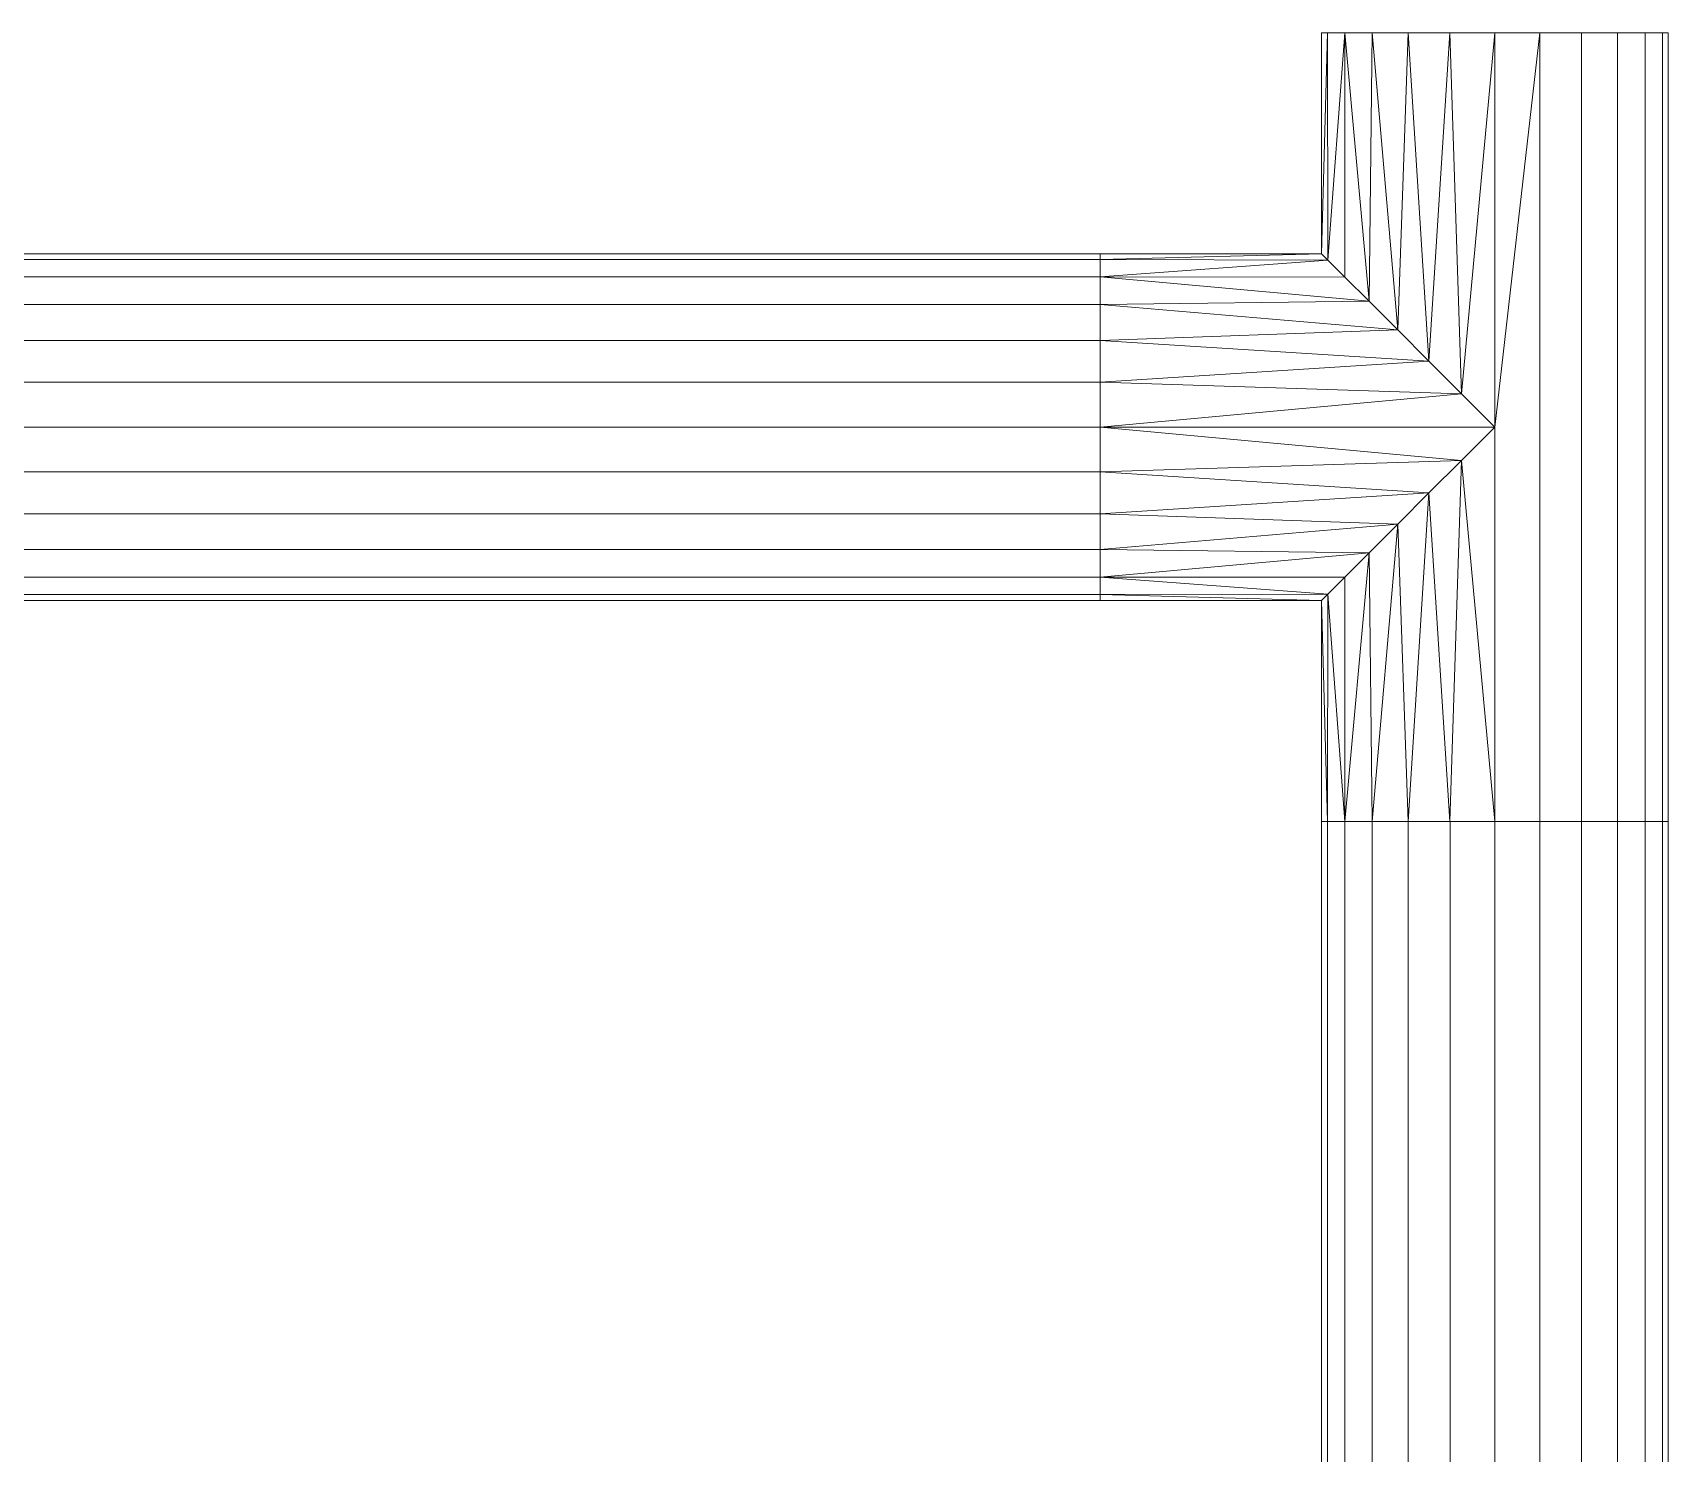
# Model space of a CAD drawing. Header units: inches. Extents: x -3325 to -59, y 5 to 733.
# Drawn here: x -1619.17 to -1612.97, y 140.47 to 145.86 of the extents above; entities that cross this region are included whole.
import ezdxf

# ---------------------------------------------------------------- set-up
doc = ezdxf.new("R2010")
doc.units = ezdxf.units.IN
doc.header["$MEASUREMENT"] = 0
doc.layers.add('P-PIPE', color=10, linetype='Continuous', lineweight=9)

# ---------------------------------------------------------------- blocks, each defined once
blk = doc.blocks.new('Tee - Welded - Generic - Standard-1086689-06 - Fifth Level')
at = {"layer": 'P-PIPE'}
mesh = blk.add_polyface(dxfattribs=at)
corners = [(-1.4961, -0.6575), (-1.4961, -0.6351, 0.1702), (-1.4961, -0.5694, 0.3287), (-1.4961, -0.4649, 0.4649), (-1.4961, -0.3287, 0.5694), (-1.4961, -0.1702, 0.6351), (-1.4961, 0, 0.6575), (-1.4961, 0.1702, 0.6351), (-1.4961, 0.3287, 0.5694), (-1.4961, 0.4649, 0.4649), (-1.4961, 0.5694, 0.3287), (-1.4961, 0.6351, 0.1702), (-1.4961, 0.6575), (-1.4961, 0.6351, -0.1702), (-1.4961, 0.5694, -0.3287), (-1.4961, 0.4649, -0.4649), (-1.4961, 0.3287, -0.5694), (-1.4961, 0.1702, -0.6351), (-1.4961, 0, -0.6575), (-1.4961, -0.1702, -0.6351), (-1.4961, -0.3287, -0.5694), (-1.4961, -0.4649, -0.4649), (-1.4961, -0.5694, -0.3287), (-1.4961, -0.6351, -0.1702)]
mesh.append_faces([[corners[k] for k in face] for face in [(20, 17, 18, 19)]], dxfattribs={"vtx0": -1})
mesh.append_faces([[corners[k] for k in face] for face in [(23, 17, 20), (11, 23, 8, 10)]], dxfattribs={"vtx0": -1, "vtx1": -1, "vtx2": -1})
mesh.append_faces([[corners[k] for k in face] for face in [(17, 23, 11, 14)]], dxfattribs={"vtx0": -1, "vtx1": -1, "vtx2": -1, "vtx3": -1})
mesh.append_faces([[corners[k] for k in face] for face in [(16, 17, 14, 15), (9, 10, 8)]], dxfattribs={"vtx1": -1})
mesh.append_faces([[corners[k] for k in face] for face in [(7, 8, 3, 6)]], dxfattribs={"vtx1": -1, "vtx2": -1})
mesh.append_faces([[corners[k] for k in face] for face in [(23, 0, 3, 8)]], dxfattribs={"vtx1": -1, "vtx2": -1, "vtx3": -1})
mesh.append_faces([[corners[k] for k in face] for face in [(12, 13, 14, 11)]], dxfattribs={"vtx2": -1})
mesh.append_faces([[corners[k] for k in face] for face in [(20, 21, 22, 23), (0, 1, 2, 3), (3, 4, 5, 6)]], dxfattribs={"vtx3": -1})
mesh = blk.add_polyface(dxfattribs=at)
corners = [(-1.4961, 0.6575), (-1.4961, 0.6351, 0.1702), (-1.4961, 0.5694, 0.3287), (-1.4961, 0.4649, 0.4649), (-1.4961, 0.3287, 0.5694), (-1.4961, 0.1702, 0.6351), (-1.4961, 0, 0.6575), (-1.4961, -0.1702, 0.6351), (-1.4961, -0.3287, 0.5694), (-1.4961, -0.4649, 0.4649), (-1.4961, -0.5694, 0.3287), (-1.4961, -0.6351, 0.1702), (-1.4961, -0.6575), (-0.6575, -0.6575), (-0.6336, -0.6336, 0.1755), (-0.5691, -0.5691, 0.3293), (-0.4771, -0.4771, 0.4524), (-0.3685, -0.3685, 0.5445), (-0.2501, -0.2501, 0.608), (-0.1263, -0.1263, 0.6452), (0, 0, 0.6575), (0.1263, -0.1263, 0.6452), (0.2501, -0.2501, 0.608), (0.3685, -0.3685, 0.5445), (0.4771, -0.4771, 0.4524), (0.5691, -0.5691, 0.3293), (0.6336, -0.6336, 0.1755), (0.6575, -0.6575), (1.4961, -0.6575), (1.4961, -0.6351, 0.1702), (1.4961, -0.5694, 0.3287), (1.4961, -0.4649, 0.4649), (1.4961, -0.3287, 0.5694), (1.4961, -0.1702, 0.6351), (1.4961, 0, 0.6575), (1.4961, 0.1702, 0.6351), (1.4961, 0.3287, 0.5694), (1.4961, 0.4649, 0.4649), (1.4961, 0.5694, 0.3287), (1.4961, 0.6351, 0.1702), (1.4961, 0.6575)]
mesh.append_faces([[corners[k] for k in face] for face in [(13, 11, 12)]], dxfattribs={"vtx0": -1})
mesh.append_faces([[corners[k] for k in face] for face in [(27, 29, 26), (25, 30, 24), (11, 14, 10), (9, 17, 8), (16, 10, 15), (23, 32, 22), (21, 34, 20), (22, 33, 21), (33, 22, 32), (19, 7, 18), (7, 19, 6)]], dxfattribs={"vtx0": -1, "vtx1": -1})
mesh.append_faces([[corners[k] for k in face] for face in [(30, 25, 26), (24, 30, 31), (8, 17, 18), (21, 33, 34), (18, 7, 8), (20, 5, 6)]], dxfattribs={"vtx0": -1, "vtx2": -1})
mesh.append_faces([[corners[k] for k in face] for face in [(20, 34, 35, 5)]], dxfattribs={"vtx0": -1, "vtx2": -1, "vtx3": -1})
mesh.append_faces([[corners[k] for k in face] for face in [(28, 29, 27)]], dxfattribs={"vtx1": -1})
mesh.append_faces([[corners[k] for k in face] for face in [(29, 30, 26), (31, 32, 23), (23, 24, 31), (13, 14, 11), (14, 15, 10), (16, 17, 9), (9, 10, 16), (19, 20, 6)]], dxfattribs={"vtx1": -1, "vtx2": -1})
mesh.append_faces([[corners[k] for k in face] for face in [(38, 39, 1, 2), (36, 37, 3, 4), (37, 38, 2, 3), (35, 36, 4, 5)]], dxfattribs={"vtx1": -1, "vtx3": -1})
mesh.append_faces([[corners[k] for k in face] for face in [(39, 40, 0, 1)]], dxfattribs={"vtx3": -1})
mesh = blk.add_polyface(dxfattribs=at)
corners = [(-1.4961, -0.6575), (-1.4961, -0.6351, -0.1702), (-1.4961, -0.5694, -0.3287), (-1.4961, -0.4649, -0.4649), (-1.4961, -0.3287, -0.5694), (-1.4961, -0.1702, -0.6351), (-1.4961, 0, -0.6575), (-1.4961, 0.1702, -0.6351), (-1.4961, 0.3287, -0.5694), (-1.4961, 0.4649, -0.4649), (-1.4961, 0.5694, -0.3287), (-1.4961, 0.6351, -0.1702), (-1.4961, 0.6575), (1.4961, 0.6575), (1.4961, 0.6351, -0.1702), (1.4961, 0.5694, -0.3287), (1.4961, 0.4649, -0.4649), (1.4961, 0.3287, -0.5694), (1.4961, 0.1702, -0.6351), (1.4961, 0, -0.6575), (1.4961, -0.1702, -0.6351), (1.4961, -0.3287, -0.5694), (1.4961, -0.4649, -0.4649), (1.4961, -0.5694, -0.3287), (1.4961, -0.6351, -0.1702), (1.4961, -0.6575), (0.6575, -0.6575), (0.6336, -0.6336, -0.1755), (0.5691, -0.5691, -0.3293), (0.4771, -0.4771, -0.4524), (0.3685, -0.3685, -0.5445), (0.2501, -0.2501, -0.608), (0.1263, -0.1263, -0.6452), (0, 0, -0.6575), (-0.1263, -0.1263, -0.6452), (-0.2501, -0.2501, -0.608), (-0.3685, -0.3685, -0.5445), (-0.4771, -0.4771, -0.4524), (-0.5691, -0.5691, -0.3293), (-0.6336, -0.6336, -0.1755), (-0.6575, -0.6575)]
mesh.append_faces([[corners[k] for k in face] for face in [(1, 40, 0)]], dxfattribs={"vtx0": -1})
mesh.append_faces([[corners[k] for k in face] for face in [(33, 19, 32), (6, 34, 5), (32, 20, 31), (24, 27, 23), (27, 24, 26), (36, 4, 35), (3, 37, 2), (38, 2, 37), (21, 31, 20)]], dxfattribs={"vtx0": -1, "vtx1": -1})
mesh.append_faces([[corners[k] for k in face] for face in [(35, 4, 5), (6, 33, 34), (23, 28, 29), (29, 22, 23), (21, 30, 31), (23, 27, 28), (36, 3, 4), (3, 36, 37), (39, 1, 2)]], dxfattribs={"vtx0": -1, "vtx2": -1})
mesh.append_faces([[corners[k] for k in face] for face in [(13, 14, 11, 12)]], dxfattribs={"vtx1": -1})
mesh.append_faces([[corners[k] for k in face] for face in [(19, 20, 32), (34, 35, 5), (6, 7, 33), (21, 22, 30), (29, 30, 22), (39, 40, 1), (38, 39, 2)]], dxfattribs={"vtx1": -1, "vtx2": -1})
mesh.append_faces([[corners[k] for k in face] for face in [(18, 19, 33, 7)]], dxfattribs={"vtx1": -1, "vtx2": -1, "vtx3": -1})
mesh.append_faces([[corners[k] for k in face] for face in [(15, 16, 9, 10), (14, 15, 10, 11), (16, 17, 8, 9), (17, 18, 7, 8)]], dxfattribs={"vtx1": -1, "vtx3": -1})
mesh.append_faces([[corners[k] for k in face] for face in [(24, 25, 26)]], dxfattribs={"vtx2": -1})
mesh = blk.add_polyface(dxfattribs=at)
corners = [(1.4961, -0.6575), (1.4961, -0.6351, -0.1702), (1.4961, -0.5694, -0.3287), (1.4961, -0.4649, -0.4649), (1.4961, -0.3287, -0.5694), (1.4961, -0.1702, -0.6351), (1.4961, 0, -0.6575), (1.4961, 0.1702, -0.6351), (1.4961, 0.3287, -0.5694), (1.4961, 0.4649, -0.4649), (1.4961, 0.5694, -0.3287), (1.4961, 0.6351, -0.1702), (1.4961, 0.6575), (1.4961, 0.6351, 0.1702), (1.4961, 0.5694, 0.3287), (1.4961, 0.4649, 0.4649), (1.4961, 0.3287, 0.5694), (1.4961, 0.1702, 0.6351), (1.4961, 0, 0.6575), (1.4961, -0.1702, 0.6351), (1.4961, -0.3287, 0.5694), (1.4961, -0.4649, 0.4649), (1.4961, -0.5694, 0.3287), (1.4961, -0.6351, 0.1702)]
mesh.append_faces([[corners[k] for k in face] for face in [(7, 5, 6), (10, 8, 9), (4, 2, 3), (16, 14, 15), (23, 21, 22)]], dxfattribs={"vtx0": -1})
mesh.append_faces([[corners[k] for k in face] for face in [(1, 5, 0)]], dxfattribs={"vtx0": -1, "vtx1": -1})
mesh.append_faces([[corners[k] for k in face] for face in [(5, 10, 11, 0), (23, 12, 13, 21)]], dxfattribs={"vtx0": -1, "vtx2": -1, "vtx3": -1})
mesh.append_faces([[corners[k] for k in face] for face in [(21, 16, 17, 18)]], dxfattribs={"vtx0": -1, "vtx3": -1})
mesh.append_faces([[corners[k] for k in face] for face in [(7, 8, 10, 5), (13, 14, 16, 21)]], dxfattribs={"vtx1": -1, "vtx2": -1, "vtx3": -1})
mesh.append_faces([[corners[k] for k in face] for face in [(4, 5, 1, 2), (23, 0, 11, 12)]], dxfattribs={"vtx1": -1, "vtx3": -1})
mesh.append_faces([[corners[k] for k in face] for face in [(19, 20, 21, 18)]], dxfattribs={"vtx2": -1})
mesh = blk.add_polyface(dxfattribs=at)
corners = [(-0.6575, -1.4961), (-0.6351, -1.4961, 0.1702), (-0.5694, -1.4961, 0.3287), (-0.4649, -1.4961, 0.4649), (-0.3287, -1.4961, 0.5694), (-0.1702, -1.4961, 0.6351), (0, -1.4961, 0.6575), (0.1702, -1.4961, 0.6351), (0.3287, -1.4961, 0.5694), (0.4649, -1.4961, 0.4649), (0.5694, -1.4961, 0.3287), (0.6351, -1.4961, 0.1702), (0.6575, -1.4961), (0.6575, -0.6575), (0.6336, -0.6336, 0.1755), (0.5691, -0.5691, 0.3293), (0.4771, -0.4771, 0.4524), (0.3685, -0.3685, 0.5445), (0.2501, -0.2501, 0.608), (0.1263, -0.1263, 0.6452), (0, 0, 0.6575), (-0.1263, -0.1263, 0.6452), (-0.2501, -0.2501, 0.608), (-0.3685, -0.3685, 0.5445), (-0.4771, -0.4771, 0.4524), (-0.5691, -0.5691, 0.3293), (-0.6336, -0.6336, 0.1755), (-0.6575, -0.6575)]
mesh.append_faces([[corners[k] for k in face] for face in [(13, 11, 12)]], dxfattribs={"vtx0": -1})
mesh.append_faces([[corners[k] for k in face] for face in [(22, 5, 21), (24, 3, 23), (8, 18, 7), (17, 9, 16)]], dxfattribs={"vtx0": -1, "vtx1": -1})
mesh.append_faces([[corners[k] for k in face] for face in [(24, 2, 3), (26, 1, 2), (22, 4, 5), (6, 20, 21), (21, 5, 6), (19, 6, 7), (16, 9, 10), (17, 8, 9), (6, 19, 20)]], dxfattribs={"vtx0": -1, "vtx2": -1})
mesh.append_faces([[corners[k] for k in face] for face in [(26, 27, 1), (3, 4, 23), (25, 26, 2), (24, 25, 2), (22, 23, 4), (10, 11, 14), (18, 19, 7), (17, 18, 8), (13, 14, 11), (15, 16, 10), (14, 15, 10)]], dxfattribs={"vtx1": -1, "vtx2": -1})
mesh.append_faces([[corners[k] for k in face] for face in [(27, 0, 1)]], dxfattribs={"vtx2": -1})
mesh = blk.add_polyface(dxfattribs=at)
corners = [(0.6575, -1.4961), (0.6351, -1.4961, -0.1702), (0.5694, -1.4961, -0.3287), (0.4649, -1.4961, -0.4649), (0.3287, -1.4961, -0.5694), (0.1702, -1.4961, -0.6351), (0, -1.4961, -0.6575), (-0.1702, -1.4961, -0.6351), (-0.3287, -1.4961, -0.5694), (-0.4649, -1.4961, -0.4649), (-0.5694, -1.4961, -0.3287), (-0.6351, -1.4961, -0.1702), (-0.6575, -1.4961), (-0.6575, -0.6575), (-0.6336, -0.6336, -0.1755), (-0.5691, -0.5691, -0.3293), (-0.4771, -0.4771, -0.4524), (-0.3685, -0.3685, -0.5445), (-0.2501, -0.2501, -0.608), (-0.1263, -0.1263, -0.6452), (0, 0, -0.6575), (0.1263, -0.1263, -0.6452), (0.2501, -0.2501, -0.608), (0.3685, -0.3685, -0.5445), (0.4771, -0.4771, -0.4524), (0.5691, -0.5691, -0.3293), (0.6336, -0.6336, -0.1755), (0.6575, -0.6575)]
mesh.append_faces([[corners[k] for k in face] for face in [(13, 11, 12)]], dxfattribs={"vtx0": -1})
mesh.append_faces([[corners[k] for k in face] for face in [(22, 5, 21), (24, 3, 23), (8, 18, 7), (17, 9, 16)]], dxfattribs={"vtx0": -1, "vtx1": -1})
mesh.append_faces([[corners[k] for k in face] for face in [(24, 2, 3), (26, 1, 2), (22, 4, 5), (6, 20, 21), (21, 5, 6), (19, 6, 7), (16, 9, 10), (17, 8, 9), (6, 19, 20)]], dxfattribs={"vtx0": -1, "vtx2": -1})
mesh.append_faces([[corners[k] for k in face] for face in [(0, 1, 27)]], dxfattribs={"vtx1": -1})
mesh.append_faces([[corners[k] for k in face] for face in [(26, 27, 1), (3, 4, 23), (25, 26, 2), (24, 25, 2), (22, 23, 4), (10, 11, 14), (18, 19, 7), (17, 18, 8), (13, 14, 11), (15, 16, 10), (14, 15, 10)]], dxfattribs={"vtx1": -1, "vtx2": -1})
mesh = blk.add_polyface(dxfattribs=at)
corners = [(-0.6575, -1.4961), (-0.6351, -1.4961, -0.1702), (-0.5694, -1.4961, -0.3287), (-0.4649, -1.4961, -0.4649), (-0.3287, -1.4961, -0.5694), (-0.1702, -1.4961, -0.6351), (0, -1.4961, -0.6575), (0.1702, -1.4961, -0.6351), (0.3287, -1.4961, -0.5694), (0.4649, -1.4961, -0.4649), (0.5694, -1.4961, -0.3287), (0.6351, -1.4961, -0.1702), (0.6575, -1.4961), (0.6351, -1.4961, 0.1702), (0.5694, -1.4961, 0.3287), (0.4649, -1.4961, 0.4649), (0.3287, -1.4961, 0.5694), (0.1702, -1.4961, 0.6351), (0, -1.4961, 0.6575), (-0.1702, -1.4961, 0.6351), (-0.3287, -1.4961, 0.5694), (-0.4649, -1.4961, 0.4649), (-0.5694, -1.4961, 0.3287), (-0.6351, -1.4961, 0.1702)]
mesh.append_faces([[corners[k] for k in face] for face in [(16, 14, 15), (13, 11, 12)]], dxfattribs={"vtx0": -1})
mesh.append_faces([[corners[k] for k in face] for face in [(0, 3, 11, 13)]], dxfattribs={"vtx0": -1, "vtx1": -1, "vtx2": -1, "vtx3": -1})
mesh.append_faces([[corners[k] for k in face] for face in [(16, 0, 13, 14), (21, 0, 16, 17)]], dxfattribs={"vtx0": -1, "vtx1": -1, "vtx3": -1})
mesh.append_faces([[corners[k] for k in face] for face in [(5, 8, 9, 11)]], dxfattribs={"vtx0": -1, "vtx2": -1, "vtx3": -1})
mesh.append_faces([[corners[k] for k in face] for face in [(17, 18, 21)]], dxfattribs={"vtx1": -1, "vtx2": -1})
mesh.append_faces([[corners[k] for k in face] for face in [(6, 7, 8, 5), (9, 10, 11), (22, 23, 0, 21), (19, 20, 21, 18)]], dxfattribs={"vtx2": -1})
mesh.append_faces([[corners[k] for k in face] for face in [(3, 4, 5, 11)]], dxfattribs={"vtx2": -1, "vtx3": -1})
mesh.append_faces([[corners[k] for k in face] for face in [(0, 1, 2, 3)]], dxfattribs={"vtx3": -1})

msp = doc.modelspace()

# ---------------------------------------------------------------- linework, layer by layer
at = {"layer": 'P-PIPE', "color": 1}
for p, q in [((-1613.625, 145.861, 1084), (-1613.625, 142.8689, 1084)), ((-1629.295, 144.365, 1084), (-1615.1211, 144.365, 1084)), ((-1629.295, 144.365, 1084), (-1615.1211, 144.365, 1084)), ((-1615.1211, 144.365, 1084), (-1613.625, 144.365, 1084)), ((-1613.625, 138.325, 1084), (-1613.625, 142.8689, 1084)), ((-1613.625, 138.325, 1084), (-1613.625, 142.8689, 1084))]:
    msp.add_line(p, q, dxfattribs=at)

# ---------------------------------------------------------------- block references
at = {"layer": 'P-PIPE', "color": 1, "rotation": 270}
msp.add_blockref('Tee - Welded - Generic - Standard-1086689-06 - Fifth Level', (-1613.625, 144.365, 1084), dxfattribs=at)

# ---------------------------------------------------------------- meshes
at = {"layer": 'P-PIPE', "color": 1}
mesh = msp.add_polyface(dxfattribs=at)
corners = [(-1629.295, 145.0225, 1084), (-1629.295, 145.0001, 1084.1701), (-1629.295, 144.9344, 1084.3287), (-1629.295, 144.8299, 1084.4649), (-1629.295, 144.6937, 1084.5694), (-1629.295, 144.5351, 1084.6351), (-1629.295, 144.365, 1084.6575), (-1615.121, 144.365, 1084.6575), (-1615.121, 144.5351, 1084.6351), (-1615.121, 144.6937, 1084.5694), (-1615.121, 144.8299, 1084.4649), (-1615.121, 144.9344, 1084.3287), (-1615.121, 145.0001, 1084.1701), (-1615.121, 145.0225, 1084)]
mesh.append_faces([[corners[k] for k in face] for face in [(7, 8, 5, 6)]], dxfattribs={"vtx1": -1, "color": 1})
mesh.append_faces([[corners[k] for k in face] for face in [(8, 9, 4, 5), (3, 4, 9, 10), (11, 12, 1, 2), (2, 3, 10, 11)]], dxfattribs={"vtx1": -1, "vtx3": -1, "color": 1})
mesh.append_faces([[corners[k] for k in face] for face in [(12, 13, 0, 1)]], dxfattribs={"vtx3": -1, "color": 1})
mesh = msp.add_polyface(dxfattribs=at)
corners = [(-1629.295, 144.365, 1083.3425), (-1629.295, 144.5351, 1083.3649), (-1629.295, 144.6937, 1083.4306), (-1629.295, 144.8299, 1083.535), (-1629.295, 144.9344, 1083.6713), (-1629.295, 145.0001, 1083.8298), (-1629.295, 145.0225, 1084), (-1615.121, 145.0225, 1084), (-1615.121, 145.0001, 1083.8298), (-1615.121, 144.9344, 1083.6713), (-1615.121, 144.8299, 1083.535), (-1615.121, 144.6937, 1083.4306), (-1615.121, 144.5351, 1083.3649), (-1615.121, 144.365, 1083.3425)]
mesh.append_faces([[corners[k] for k in face] for face in [(7, 8, 5, 6)]], dxfattribs={"vtx1": -1, "color": 1})
mesh.append_faces([[corners[k] for k in face] for face in [(8, 9, 4, 5), (3, 4, 9, 10), (11, 12, 1, 2), (2, 3, 10, 11)]], dxfattribs={"vtx1": -1, "vtx3": -1, "color": 1})
mesh.append_faces([[corners[k] for k in face] for face in [(12, 13, 0, 1)]], dxfattribs={"vtx3": -1, "color": 1})
mesh = msp.add_polyface(dxfattribs=at)
corners = [(-1615.121, 143.7075, 1084), (-1615.121, 143.7299, 1083.8298), (-1615.121, 143.7956, 1083.6713), (-1615.121, 143.9, 1083.535), (-1615.121, 144.0362, 1083.4306), (-1615.121, 144.1948, 1083.3649), (-1615.121, 144.365, 1083.3425), (-1615.121, 144.5351, 1083.3649), (-1615.121, 144.6937, 1083.4306), (-1615.121, 144.8299, 1083.535), (-1615.121, 144.9344, 1083.6713), (-1615.121, 145.0001, 1083.8298), (-1615.121, 145.0225, 1084), (-1615.121, 145.0001, 1084.1701), (-1615.121, 144.9344, 1084.3287), (-1615.121, 144.8299, 1084.4649), (-1615.121, 144.6937, 1084.5694), (-1615.121, 144.5351, 1084.6351), (-1615.121, 144.365, 1084.6575), (-1615.121, 144.1948, 1084.6351), (-1615.121, 144.0362, 1084.5694), (-1615.121, 143.9, 1084.4649), (-1615.121, 143.7956, 1084.3287), (-1615.121, 143.7299, 1084.1701)]
mesh.append_faces([[corners[k] for k in face] for face in [(7, 4, 5, 6), (16, 14, 15)]], dxfattribs={"vtx0": -1, "color": 1})
mesh.append_faces([[corners[k] for k in face] for face in [(8, 4, 7)]], dxfattribs={"vtx0": -1, "vtx1": -1, "color": 1})
mesh.append_faces([[corners[k] for k in face] for face in [(3, 9, 21, 0), (21, 9, 14, 16)]], dxfattribs={"vtx0": -1, "vtx1": -1, "vtx2": -1, "vtx3": -1, "color": 1})
mesh.append_faces([[corners[k] for k in face] for face in [(9, 12, 13, 14)]], dxfattribs={"vtx0": -1, "vtx3": -1, "color": 1})
mesh.append_faces([[corners[k] for k in face] for face in [(11, 12, 9, 10)]], dxfattribs={"vtx1": -1, "color": 1})
mesh.append_faces([[corners[k] for k in face] for face in [(20, 21, 16, 19)]], dxfattribs={"vtx1": -1, "vtx2": -1, "color": 1})
mesh.append_faces([[corners[k] for k in face] for face in [(3, 4, 8, 9)]], dxfattribs={"vtx1": -1, "vtx3": -1, "color": 1})
mesh.append_faces([[corners[k] for k in face] for face in [(1, 2, 3, 0), (17, 18, 19, 16)]], dxfattribs={"vtx2": -1, "color": 1})
mesh.append_faces([[corners[k] for k in face] for face in [(21, 22, 23, 0)]], dxfattribs={"vtx3": -1, "color": 1})
mesh = msp.add_polyface(dxfattribs=at)
corners = [(-1629.295, 144.365, 1084.6575), (-1629.295, 144.1948, 1084.6351), (-1629.295, 144.0362, 1084.5694), (-1629.295, 143.9, 1084.4649), (-1629.295, 143.7956, 1084.3287), (-1629.295, 143.7299, 1084.1701), (-1629.295, 143.7075, 1084), (-1615.121, 143.7075, 1084), (-1615.121, 143.7299, 1084.1701), (-1615.121, 143.7956, 1084.3287), (-1615.121, 143.9, 1084.4649), (-1615.121, 144.0362, 1084.5694), (-1615.121, 144.1948, 1084.6351), (-1615.121, 144.365, 1084.6575)]
mesh.append_faces([[corners[k] for k in face] for face in [(8, 9, 4, 5), (3, 4, 9, 10), (11, 12, 1, 2), (2, 3, 10, 11)]], dxfattribs={"vtx1": -1, "vtx3": -1, "color": 1})
mesh.append_faces([[corners[k] for k in face] for face in [(6, 7, 8, 5)]], dxfattribs={"vtx2": -1, "color": 1})
mesh.append_faces([[corners[k] for k in face] for face in [(12, 13, 0, 1)]], dxfattribs={"vtx3": -1, "color": 1})
mesh = msp.add_polyface(dxfattribs=at)
corners = [(-1629.295, 143.7075, 1084), (-1629.295, 143.7299, 1083.8298), (-1629.295, 143.7956, 1083.6713), (-1629.295, 143.9, 1083.535), (-1629.295, 144.0362, 1083.4306), (-1629.295, 144.1948, 1083.3649), (-1629.295, 144.365, 1083.3425), (-1615.121, 144.365, 1083.3425), (-1615.121, 144.1948, 1083.3649), (-1615.121, 144.0362, 1083.4306), (-1615.121, 143.9, 1083.535), (-1615.121, 143.7956, 1083.6713), (-1615.121, 143.7299, 1083.8298), (-1615.121, 143.7075, 1084)]
mesh.append_faces([[corners[k] for k in face] for face in [(7, 8, 5, 6)]], dxfattribs={"vtx1": -1, "color": 1})
mesh.append_faces([[corners[k] for k in face] for face in [(8, 9, 4, 5), (3, 4, 9, 10), (11, 12, 1, 2), (2, 3, 10, 11)]], dxfattribs={"vtx1": -1, "vtx3": -1, "color": 1})
mesh.append_faces([[corners[k] for k in face] for face in [(12, 13, 0, 1)]], dxfattribs={"vtx3": -1, "color": 1})
mesh = msp.add_polyface(dxfattribs=at)
corners = [(-1612.9675, 142.8689, 1084), (-1612.99, 142.8689, 1083.8298), (-1613.0555, 142.8689, 1083.6713), (-1613.1601, 142.8689, 1083.535), (-1613.2963, 142.8689, 1083.4306), (-1613.4549, 142.8689, 1083.3649), (-1613.625, 142.8689, 1083.3425), (-1613.7951, 142.8689, 1083.3649), (-1613.9537, 142.8689, 1083.4306), (-1614.0899, 142.8689, 1083.535), (-1614.1945, 142.8689, 1083.6713), (-1614.26, 142.8689, 1083.8298), (-1614.2825, 142.8689, 1084), (-1614.26, 142.8689, 1084.1701), (-1614.1945, 142.8689, 1084.3287), (-1614.0899, 142.8689, 1084.4649), (-1613.9537, 142.8689, 1084.5694), (-1613.7951, 142.8689, 1084.6351), (-1613.625, 142.8689, 1084.6575), (-1613.4549, 142.8689, 1084.6351), (-1613.2963, 142.8689, 1084.5694), (-1613.1601, 142.8689, 1084.4649), (-1613.0555, 142.8689, 1084.3287), (-1612.99, 142.8689, 1084.1701)]
mesh.append_faces([[corners[k] for k in face] for face in [(5, 3, 4), (17, 15, 16), (21, 19, 20)]], dxfattribs={"vtx0": -1, "color": 1})
mesh.append_faces([[corners[k] for k in face] for face in [(11, 1, 9, 10), (13, 1, 11, 12)]], dxfattribs={"vtx0": -1, "vtx1": -1, "color": 1})
mesh.append_faces([[corners[k] for k in face] for face in [(13, 17, 21)]], dxfattribs={"vtx0": -1, "vtx1": -1, "vtx2": -1, "color": 1})
mesh.append_faces([[corners[k] for k in face] for face in [(7, 8, 9, 3), (5, 6, 7, 3), (1, 2, 3, 9), (13, 14, 15, 17), (17, 18, 19, 21), (21, 22, 23, 13), (23, 0, 1, 13)]], dxfattribs={"vtx2": -1, "vtx3": -1, "color": 1})
mesh = msp.add_polyface(dxfattribs=at)
corners = [(-1614.2825, 138.325, 1084), (-1614.26, 138.325, 1084.1701), (-1614.1945, 138.325, 1084.3287), (-1614.0899, 138.325, 1084.4649), (-1613.9537, 138.325, 1084.5694), (-1613.7951, 138.325, 1084.6351), (-1613.625, 138.325, 1084.6575), (-1613.625, 142.8689, 1084.6575), (-1613.7951, 142.8689, 1084.6351), (-1613.9537, 142.8689, 1084.5694), (-1614.0899, 142.8689, 1084.4649), (-1614.1945, 142.8689, 1084.3287), (-1614.26, 142.8689, 1084.1701), (-1614.2825, 142.8689, 1084)]
mesh.append_faces([[corners[k] for k in face] for face in [(7, 8, 5, 6)]], dxfattribs={"vtx1": -1, "color": 1})
mesh.append_faces([[corners[k] for k in face] for face in [(8, 9, 4, 5), (3, 4, 9, 10), (11, 12, 1, 2), (2, 3, 10, 11)]], dxfattribs={"vtx1": -1, "vtx3": -1, "color": 1})
mesh.append_faces([[corners[k] for k in face] for face in [(12, 13, 0, 1)]], dxfattribs={"vtx3": -1, "color": 1})
mesh = msp.add_polyface(dxfattribs=at)
corners = [(-1613.625, 138.325, 1083.3425), (-1613.7951, 138.325, 1083.3649), (-1613.9537, 138.325, 1083.4306), (-1614.0899, 138.325, 1083.535), (-1614.1945, 138.325, 1083.6713), (-1614.26, 138.325, 1083.8298), (-1614.2825, 138.325, 1084), (-1614.2825, 142.8689, 1084), (-1614.26, 142.8689, 1083.8298), (-1614.1945, 142.8689, 1083.6713), (-1614.0899, 142.8689, 1083.535), (-1613.9537, 142.8689, 1083.4306), (-1613.7951, 142.8689, 1083.3649), (-1613.625, 142.8689, 1083.3425)]
mesh.append_faces([[corners[k] for k in face] for face in [(7, 8, 5, 6)]], dxfattribs={"vtx1": -1, "color": 1})
mesh.append_faces([[corners[k] for k in face] for face in [(8, 9, 4, 5), (3, 4, 9, 10), (11, 12, 1, 2), (2, 3, 10, 11)]], dxfattribs={"vtx1": -1, "vtx3": -1, "color": 1})
mesh.append_faces([[corners[k] for k in face] for face in [(12, 13, 0, 1)]], dxfattribs={"vtx3": -1, "color": 1})
mesh = msp.add_polyface(dxfattribs=at)
corners = [(-1613.625, 138.325, 1084.6575), (-1613.4549, 138.325, 1084.6351), (-1613.2963, 138.325, 1084.5694), (-1613.1601, 138.325, 1084.4649), (-1613.0555, 138.325, 1084.3287), (-1612.99, 138.325, 1084.1701), (-1612.9675, 138.325, 1084), (-1612.9675, 142.8689, 1084), (-1612.99, 142.8689, 1084.1701), (-1613.0555, 142.8689, 1084.3287), (-1613.1601, 142.8689, 1084.4649), (-1613.2963, 142.8689, 1084.5694), (-1613.4549, 142.8689, 1084.6351), (-1613.625, 142.8689, 1084.6575)]
mesh.append_faces([[corners[k] for k in face] for face in [(7, 8, 5, 6)]], dxfattribs={"vtx1": -1, "color": 1})
mesh.append_faces([[corners[k] for k in face] for face in [(8, 9, 4, 5), (3, 4, 9, 10), (11, 12, 1, 2), (2, 3, 10, 11)]], dxfattribs={"vtx1": -1, "vtx3": -1, "color": 1})
mesh.append_faces([[corners[k] for k in face] for face in [(12, 13, 0, 1)]], dxfattribs={"vtx3": -1, "color": 1})
mesh = msp.add_polyface(dxfattribs=at)
corners = [(-1612.9675, 138.325, 1084), (-1612.99, 138.325, 1083.8298), (-1613.0555, 138.325, 1083.6713), (-1613.1601, 138.325, 1083.535), (-1613.2963, 138.325, 1083.4306), (-1613.4549, 138.325, 1083.3649), (-1613.625, 138.325, 1083.3425), (-1613.625, 142.8689, 1083.3425), (-1613.4549, 142.8689, 1083.3649), (-1613.2963, 142.8689, 1083.4306), (-1613.1601, 142.8689, 1083.535), (-1613.0555, 142.8689, 1083.6713), (-1612.99, 142.8689, 1083.8298), (-1612.9675, 142.8689, 1084)]
mesh.append_faces([[corners[k] for k in face] for face in [(7, 8, 5, 6)]], dxfattribs={"vtx1": -1, "color": 1})
mesh.append_faces([[corners[k] for k in face] for face in [(8, 9, 4, 5), (3, 4, 9, 10), (11, 12, 1, 2), (2, 3, 10, 11)]], dxfattribs={"vtx1": -1, "vtx3": -1, "color": 1})
mesh.append_faces([[corners[k] for k in face] for face in [(12, 13, 0, 1)]], dxfattribs={"vtx3": -1, "color": 1})

doc.saveas('drawing.dxf')
